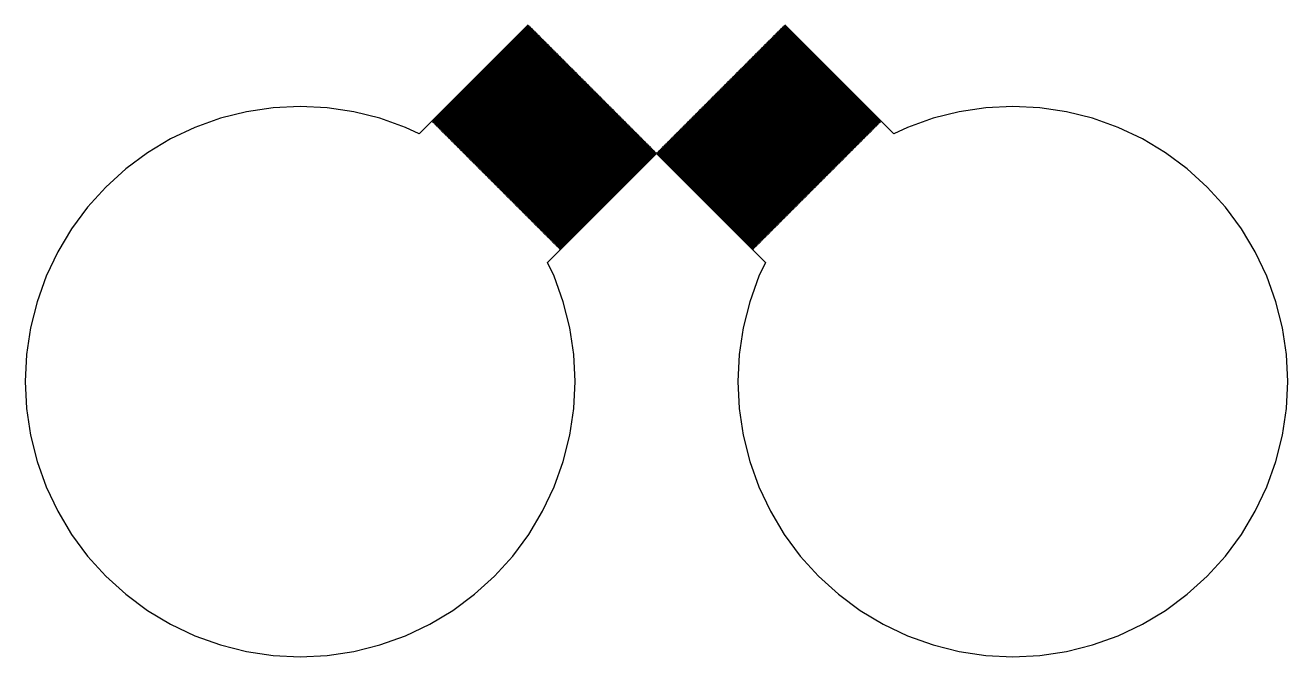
# Model space of a CAD drawing. Extents: x 1 to 107, y 1 to 71.
# Drawn here: x 1.03 to 16.97, y 19.03 to 27 of the extents above; entities that cross this region are included whole.
import ezdxf

# ---------------------------------------------------------------- set-up
doc = ezdxf.new("R2010")
doc.units = 0

msp = doc.modelspace()

# ---------------------------------------------------------------- linework, layer by layer
for p, q in [((7.38075, 27), (6.00635, 25.6256)), ((6.17371, 25.7788), (7.38782, 26.9929)), ((7.39488, 26.9859), (6.18077, 25.7717)), ((6.18785, 25.7647), (7.40196, 26.9788)), ((7.40903, 26.9717), (6.19492, 25.7576)), ((6.202, 25.7505), (7.41611, 26.9646)), ((7.42317, 26.9576), (6.20906, 25.7435)), ((6.21613, 25.7364), (7.43024, 26.9505)), ((7.43732, 26.9434), (6.22321, 25.7293)), ((6.23027, 25.7222), (7.44438, 26.9364)), ((7.45145, 26.9293), (6.23735, 25.7152)), ((7.38782, 26.9929), (7.39488, 26.9859)), ((7.40196, 26.9788), (7.40903, 26.9717)), ((7.41611, 26.9646), (7.42317, 26.9576)), ((7.43024, 26.9505), (7.43732, 26.9434)), ((7.44438, 26.9364), (7.45145, 26.9293)), ((10.5486, 26.9293), (10.5556, 26.9364)), ((11.7626, 25.7152), (10.5486, 26.9293)), ((10.5556, 26.9364), (11.7697, 25.7222)), ((10.5627, 26.9434), (10.5698, 26.9505)), ((11.7768, 25.7293), (10.5627, 26.9434)), ((10.5698, 26.9505), (11.7839, 25.7364)), ((10.5768, 26.9576), (10.5839, 26.9646)), ((11.7909, 25.7435), (10.5768, 26.9576)), ((10.5839, 26.9646), (11.798, 25.7505)), ((10.591, 26.9717), (10.598, 26.9788)), ((11.8051, 25.7576), (10.591, 26.9717)), ((10.598, 26.9788), (11.8121, 25.7647)), ((10.6051, 26.9859), (10.6122, 26.9929)), ((11.8192, 25.7717), (10.6051, 26.9859)), ((10.6122, 26.9929), (11.8263, 25.7788)), ((11.9937, 25.6256), (10.6192, 27)), ((6.24442, 25.7081), (7.45853, 26.9222)), ((7.46559, 26.9151), (6.2515, 25.701)), ((6.25856, 25.694), (7.47267, 26.9081)), ((7.47974, 26.901), (6.26564, 25.6869)), ((6.27271, 25.6798), (7.48682, 26.8939)), ((7.49388, 26.8869), (6.27979, 25.6727)), ((6.28685, 25.6657), (7.50096, 26.8798)), ((7.50803, 26.8727), (6.29391, 25.6586)), ((6.30099, 25.6515), (7.51511, 26.8656)), ((7.52217, 26.8586), (6.30806, 25.6445)), ((6.31512, 25.6374), (7.52924, 26.8515)), ((7.53632, 26.8444), (6.3222, 25.6303)), ((6.32927, 25.6232), (7.54338, 26.8374)), ((7.55045, 26.8303), (6.33633, 25.6162)), ((6.34341, 25.6091), (7.55753, 26.8232)), ((7.56459, 26.8161), (6.35048, 25.602)), ((6.35754, 25.595), (7.57166, 26.8091)), ((7.57874, 26.802), (6.36462, 25.5879)), ((6.37169, 25.5808), (7.5858, 26.7949)), ((7.59288, 26.7879), (6.37877, 25.5737)), ((6.38583, 25.5667), (7.59995, 26.7808)), ((7.60701, 26.7737), (6.39291, 25.5596)), ((7.45853, 26.9222), (7.46559, 26.9151)), ((7.47267, 26.9081), (7.47974, 26.901)), ((7.48682, 26.8939), (7.49388, 26.8869)), ((7.50096, 26.8798), (7.50803, 26.8727)), ((7.51511, 26.8656), (7.52217, 26.8586)), ((7.52924, 26.8515), (7.53632, 26.8444)), ((7.54338, 26.8374), (7.55045, 26.8303)), ((7.55753, 26.8232), (7.56459, 26.8161)), ((7.57166, 26.8091), (7.57874, 26.802)), ((7.5858, 26.7949), (7.59288, 26.7879)), ((7.59995, 26.7808), (7.60701, 26.7737)), ((10.393, 26.7737), (10.4001, 26.7808)), ((11.6071, 25.5596), (10.393, 26.7737)), ((10.4001, 26.7808), (11.6142, 25.5667)), ((10.4071, 26.7879), (10.4142, 26.7949)), ((11.6212, 25.5737), (10.4071, 26.7879)), ((10.4142, 26.7949), (11.6283, 25.5808)), ((10.4213, 26.802), (10.4283, 26.8091)), ((11.6354, 25.5879), (10.4213, 26.802)), ((10.4283, 26.8091), (11.6425, 25.595)), ((10.4354, 26.8161), (10.4425, 26.8232)), ((11.6495, 25.602), (10.4354, 26.8161)), ((10.4425, 26.8232), (11.6566, 25.6091)), ((10.4496, 26.8303), (10.4566, 26.8374)), ((11.6637, 25.6162), (10.4496, 26.8303)), ((10.4566, 26.8374), (11.6707, 25.6232)), ((10.4637, 26.8444), (10.4708, 26.8515)), ((11.6778, 25.6303), (10.4637, 26.8444)), ((10.4708, 26.8515), (11.6849, 25.6374)), ((10.4778, 26.8586), (10.4849, 26.8656)), ((11.6919, 25.6445), (10.4778, 26.8586)), ((10.4849, 26.8656), (11.699, 25.6515)), ((10.492, 26.8727), (10.499, 26.8798)), ((11.7061, 25.6586), (10.492, 26.8727)), ((10.499, 26.8798), (11.7132, 25.6657)), ((10.5061, 26.8869), (10.5132, 26.8939)), ((11.7202, 25.6727), (10.5061, 26.8869)), ((10.5132, 26.8939), (11.7273, 25.6798)), ((10.5203, 26.901), (10.5273, 26.9081)), ((11.7344, 25.6869), (10.5203, 26.901)), ((10.5273, 26.9081), (11.7414, 25.694)), ((10.5344, 26.9151), (10.5415, 26.9222)), ((11.7485, 25.701), (10.5344, 26.9151)), ((10.5415, 26.9222), (11.7556, 25.7081)), ((6.39998, 25.5525), (7.61409, 26.7666)), ((7.62115, 26.7596), (6.40706, 25.5455)), ((6.41412, 25.5384), (7.62823, 26.7525)), ((7.63531, 26.7454), (6.4212, 25.5313)), ((6.42827, 25.5243), (7.64238, 26.7384)), ((7.64944, 26.7313), (6.43533, 25.5172)), ((6.44241, 25.5101), (7.65652, 26.7242)), ((7.66359, 26.7171), (6.44948, 25.5031)), ((6.45656, 25.496), (7.67067, 26.7101)), ((7.67773, 26.703), (6.46362, 25.4889)), ((6.47069, 25.4818), (7.6848, 26.6959)), ((7.69188, 26.6889), (6.47777, 25.4747)), ((6.48483, 25.4677), (7.69894, 26.6818)), ((7.70601, 26.6747), (6.4919, 25.4606)), ((6.49898, 25.4535), (7.71309, 26.6676)), ((7.72015, 26.6606), (6.50604, 25.4465)), ((6.51311, 25.4394), (7.72722, 26.6535)), ((7.7343, 26.6464), (6.52019, 25.4323)), ((6.52725, 25.4253), (7.74136, 26.6394)), ((7.74844, 26.6323), (6.53433, 25.4182)), ((6.5414, 25.4111), (7.75551, 26.6252)), ((7.76259, 26.6182), (6.54848, 25.4041)), ((6.55556, 25.397), (7.76965, 26.6111)), ((7.61409, 26.7666), (7.62115, 26.7596)), ((7.62823, 26.7525), (7.63531, 26.7454)), ((7.64238, 26.7384), (7.64944, 26.7313)), ((7.65652, 26.7242), (7.66359, 26.7171)), ((7.67067, 26.7101), (7.67773, 26.703)), ((7.6848, 26.6959), (7.69188, 26.6889)), ((7.69894, 26.6818), (7.70601, 26.6747)), ((7.71309, 26.6676), (7.72015, 26.6606)), ((7.72722, 26.6535), (7.7343, 26.6464)), ((7.74136, 26.6394), (7.74844, 26.6323)), ((7.75551, 26.6252), (7.76259, 26.6182)), ((7.76965, 26.6111), (7.77673, 26.604)), ((10.2233, 26.604), (10.2303, 26.6111)), ((10.2303, 26.6111), (11.4444, 25.397)), ((10.2374, 26.6182), (10.2445, 26.6252)), ((11.4515, 25.4041), (10.2374, 26.6182)), ((10.2445, 26.6252), (11.4586, 25.4111)), ((10.2516, 26.6323), (10.2586, 26.6394)), ((11.4657, 25.4182), (10.2516, 26.6323)), ((10.2586, 26.6394), (11.4727, 25.4253)), ((10.2657, 26.6464), (10.2728, 26.6535)), ((11.4798, 25.4323), (10.2657, 26.6464)), ((10.2728, 26.6535), (11.4869, 25.4394)), ((10.2798, 26.6606), (10.2869, 26.6676)), ((11.494, 25.4465), (10.2798, 26.6606)), ((10.2869, 26.6676), (11.501, 25.4535)), ((10.294, 26.6747), (10.3011, 26.6818)), ((11.5081, 25.4606), (10.294, 26.6747)), ((10.3011, 26.6818), (11.5152, 25.4677)), ((10.3081, 26.6889), (10.3152, 26.6959)), ((11.5222, 25.4747), (10.3081, 26.6889)), ((10.3152, 26.6959), (11.5293, 25.4818)), ((10.3223, 26.703), (10.3293, 26.7101)), ((11.5364, 25.4889), (10.3223, 26.703)), ((10.3293, 26.7101), (11.5434, 25.496)), ((10.3364, 26.7171), (10.3435, 26.7242)), ((11.5505, 25.5031), (10.3364, 26.7171)), ((10.3435, 26.7242), (11.5576, 25.5101)), ((10.3506, 26.7313), (10.3576, 26.7384)), ((11.5647, 25.5172), (10.3506, 26.7313)), ((10.3576, 26.7384), (11.5717, 25.5243)), ((10.3647, 26.7454), (10.3718, 26.7525)), ((11.5788, 25.5313), (10.3647, 26.7454)), ((10.3718, 26.7525), (11.5859, 25.5384)), ((10.3788, 26.7596), (10.3859, 26.7666)), ((11.5929, 25.5455), (10.3788, 26.7596)), ((10.3859, 26.7666), (11.6, 25.5525)), ((7.77673, 26.604), (6.56262, 25.3899)), ((6.56969, 25.3828), (7.7838, 26.597)), ((7.79088, 26.5899), (6.57677, 25.3758)), ((6.58383, 25.3687), (7.79794, 26.5828)), ((7.80501, 26.5757), (6.5909, 25.3616)), ((6.59798, 25.3546), (7.81209, 26.5686)), ((7.81915, 26.5616), (6.60504, 25.3475)), ((6.61211, 25.3404), (7.82622, 26.5545)), ((7.8333, 26.5474), (6.61919, 25.3333)), ((6.62625, 25.3263), (7.84036, 26.5404)), ((7.84744, 26.5333), (6.63333, 25.3192)), ((6.6404, 25.3121), (7.85451, 26.5262)), ((7.86157, 26.5192), (6.64746, 25.3051)), ((6.65454, 25.298), (7.86865, 26.5121)), ((7.87572, 26.505), (6.66161, 25.2909)), ((6.66869, 25.2838), (7.88278, 26.498)), ((7.88986, 26.4909), (6.67575, 25.2768)), ((6.68283, 25.2697), (7.89693, 26.4838)), ((7.90401, 26.4767), (6.6899, 25.2626)), ((6.69698, 25.2556), (7.91107, 26.4697)), ((7.91815, 26.4626), (6.70404, 25.2485)), ((6.71111, 25.2414), (7.92522, 26.4555)), ((7.7838, 26.597), (7.79088, 26.5899)), ((7.79794, 26.5828), (7.80501, 26.5757)), ((7.81209, 26.5686), (7.81915, 26.5616)), ((7.82622, 26.5545), (7.8333, 26.5474)), ((7.84036, 26.5404), (7.84744, 26.5333)), ((7.85451, 26.5262), (7.86157, 26.5192)), ((7.86865, 26.5121), (7.87572, 26.505)), ((7.88278, 26.498), (7.88986, 26.4909)), ((7.89693, 26.4838), (7.90401, 26.4767)), ((7.91107, 26.4697), (7.91815, 26.4626)), ((7.92522, 26.4555), (7.9323, 26.4485)), ((10.0677, 26.4485), (10.0748, 26.4555)), ((10.0748, 26.4555), (11.2889, 25.2414)), ((10.0818, 26.4626), (10.0889, 26.4697)), ((11.296, 25.2485), (10.0818, 26.4626)), ((10.0889, 26.4697), (11.303, 25.2556)), ((10.096, 26.4767), (10.1031, 26.4838)), ((11.3101, 25.2626), (10.096, 26.4767)), ((10.1031, 26.4838), (11.3172, 25.2697)), ((10.1101, 26.4909), (10.1172, 26.498)), ((11.3242, 25.2768), (10.1101, 26.4909)), ((10.1172, 26.498), (11.3313, 25.2838)), ((10.1243, 26.505), (10.1313, 26.5121)), ((11.3384, 25.2909), (10.1243, 26.505)), ((10.1313, 26.5121), (11.3455, 25.298)), ((10.1384, 26.5192), (10.1455, 26.5262)), ((11.3525, 25.3051), (10.1384, 26.5192)), ((10.1455, 26.5262), (11.3596, 25.3121)), ((10.1526, 26.5333), (10.1596, 26.5404)), ((11.3667, 25.3192), (10.1526, 26.5333)), ((10.1596, 26.5404), (11.3737, 25.3263)), ((10.1667, 26.5474), (10.1738, 26.5545)), ((11.3808, 25.3333), (10.1667, 26.5474)), ((10.1738, 26.5545), (11.3879, 25.3404)), ((10.1808, 26.5616), (10.1879, 26.5686)), ((11.395, 25.3475), (10.1808, 26.5616)), ((10.1879, 26.5686), (11.402, 25.3546)), ((10.195, 26.5757), (10.2021, 26.5828)), ((11.4091, 25.3616), (10.195, 26.5757)), ((10.2021, 26.5828), (11.4162, 25.3687)), ((10.2091, 26.5899), (10.2162, 26.597)), ((11.4232, 25.3758), (10.2091, 26.5899)), ((10.2162, 26.597), (11.4303, 25.3828)), ((11.4374, 25.3899), (10.2233, 26.604)), ((7.9323, 26.4485), (6.71819, 25.2343)), ((6.72525, 25.2273), (7.93936, 26.4414)), ((7.94644, 26.4343), (6.73233, 25.2202)), ((6.7394, 25.2131), (7.95351, 26.4272)), ((7.96057, 26.4202), (6.74646, 25.2061)), ((6.75354, 25.199), (7.96765, 26.4131)), ((7.97472, 26.406), (6.7606, 25.1919)), ((6.76767, 25.1848), (7.98178, 26.399)), ((7.98886, 26.3919), (6.77475, 25.1778)), ((6.78181, 25.1707), (7.99593, 26.3848)), ((8.00299, 26.3777), (6.78888, 25.1636)), ((6.79596, 25.1566), (8.01007, 26.3707)), ((8.01714, 26.3636), (6.80302, 25.1495)), ((6.8101, 25.1424), (8.02422, 26.3565)), ((8.03128, 26.3495), (6.81717, 25.1353)), ((6.82425, 25.1283), (8.03835, 26.3424)), ((8.04543, 26.3353), (6.83131, 25.1212)), ((6.83839, 25.1141), (8.05251, 26.3282)), ((8.05957, 26.3212), (6.84546, 25.1071)), ((6.85254, 25.1), (8.06665, 26.3141)), ((8.07372, 26.307), (6.8596, 25.0929)), ((6.86667, 25.0859), (8.08078, 26.3)), ((8.08786, 26.2929), (6.87375, 25.0788)), ((7.93936, 26.4414), (7.94644, 26.4343)), ((7.95351, 26.4272), (7.96057, 26.4202)), ((7.96765, 26.4131), (7.97472, 26.406)), ((7.98178, 26.399), (7.98886, 26.3919)), ((7.99593, 26.3848), (8.00299, 26.3777)), ((8.01007, 26.3707), (8.01714, 26.3636)), ((8.02422, 26.3565), (8.03128, 26.3495)), ((8.03835, 26.3424), (8.04543, 26.3353)), ((8.05251, 26.3282), (8.05957, 26.3212)), ((8.06665, 26.3141), (8.07372, 26.307)), ((8.08078, 26.3), (8.08786, 26.2929)), ((9.91214, 26.2929), (9.91922, 26.3)), ((11.1263, 25.0788), (9.91214, 26.2929)), ((9.91922, 26.3), (11.1333, 25.0859)), ((9.92628, 26.307), (9.93335, 26.3141)), ((11.1404, 25.0929), (9.92628, 26.307)), ((9.93335, 26.3141), (11.1475, 25.1)), ((9.94043, 26.3212), (9.94749, 26.3282)), ((11.1545, 25.1071), (9.94043, 26.3212)), ((9.94749, 26.3282), (11.1616, 25.1141)), ((9.95457, 26.3353), (9.96165, 26.3424)), ((11.1687, 25.1212), (9.95457, 26.3353)), ((9.96165, 26.3424), (11.1758, 25.1283)), ((9.96872, 26.3495), (9.97578, 26.3565)), ((11.1828, 25.1353), (9.96872, 26.3495)), ((9.97578, 26.3565), (11.1899, 25.1424)), ((9.98286, 26.3636), (9.98993, 26.3707)), ((11.197, 25.1495), (9.98286, 26.3636)), ((9.98993, 26.3707), (11.204, 25.1566)), ((9.99701, 26.3777), (10.0041, 26.3848)), ((11.2111, 25.1636), (9.99701, 26.3777)), ((10.0041, 26.3848), (11.2182, 25.1707)), ((10.0111, 26.3919), (10.0182, 26.399)), ((11.2253, 25.1778), (10.0111, 26.3919)), ((10.0182, 26.399), (11.2323, 25.1848)), ((10.0253, 26.406), (10.0323, 26.4131)), ((11.2394, 25.1919), (10.0253, 26.406)), ((10.0323, 26.4131), (11.2465, 25.199)), ((10.0394, 26.4202), (10.0465, 26.4272)), ((11.2535, 25.2061), (10.0394, 26.4202)), ((10.0465, 26.4272), (11.2606, 25.2131)), ((10.0536, 26.4343), (10.0606, 26.4414)), ((11.2677, 25.2202), (10.0536, 26.4343)), ((10.0606, 26.4414), (11.2747, 25.2273)), ((11.2818, 25.2343), (10.0677, 26.4485)), ((6.88081, 25.0717), (8.09492, 26.2858)), ((8.10199, 26.2787), (6.88788, 25.0646)), ((6.89496, 25.0576), (8.10907, 26.2717)), ((8.11613, 26.2646), (6.90202, 25.0505)), ((6.9091, 25.0434), (8.12321, 26.2575)), ((8.13028, 26.2505), (6.91617, 25.0363)), ((6.92323, 25.0293), (8.13734, 26.2434)), ((8.14442, 26.2363), (6.93031, 25.0222)), ((6.93738, 25.0151), (8.15149, 26.2292)), ((8.15855, 26.2222), (6.94444, 25.0081)), ((6.95152, 25.001), (8.16563, 26.2151)), ((8.1727, 26.208), (6.95859, 24.9939)), ((6.96567, 24.9869), (8.17978, 26.201)), ((8.18684, 26.1939), (6.97273, 24.9798)), ((6.9798, 24.9727), (8.19391, 26.1868)), ((8.20099, 26.1798), (6.98688, 24.9657)), ((6.99394, 24.9586), (8.20805, 26.1727)), ((8.21512, 26.1656), (7.00101, 24.9515)), ((7.00809, 24.9444), (8.2222, 26.1585)), ((8.22926, 26.1515), (7.01515, 24.9374)), ((7.02222, 24.9303), (8.23633, 26.1444)), ((8.24341, 26.1373), (7.0293, 24.9232)), ((8.09492, 26.2858), (8.10199, 26.2787)), ((8.10907, 26.2717), (8.11613, 26.2646)), ((8.12321, 26.2575), (8.13028, 26.2505)), ((8.13734, 26.2434), (8.14442, 26.2363)), ((8.15149, 26.2292), (8.15855, 26.2222)), ((8.16563, 26.2151), (8.1727, 26.208)), ((8.17978, 26.201), (8.18684, 26.1939)), ((8.19391, 26.1868), (8.20099, 26.1798)), ((8.20805, 26.1727), (8.21512, 26.1656)), ((8.2222, 26.1585), (8.22926, 26.1515)), ((8.23633, 26.1444), (8.24341, 26.1373)), ((9.75659, 26.1373), (9.76367, 26.1444)), ((10.9707, 24.9232), (9.75659, 26.1373)), ((9.76367, 26.1444), (10.9778, 24.9303)), ((9.77074, 26.1515), (9.7778, 26.1585)), ((10.9848, 24.9374), (9.77074, 26.1515)), ((9.7778, 26.1585), (10.9919, 24.9444)), ((9.78488, 26.1656), (9.79195, 26.1727)), ((10.999, 24.9515), (9.78488, 26.1656)), ((9.79195, 26.1727), (11.0061, 24.9586)), ((9.79901, 26.1798), (9.80609, 26.1868)), ((11.0131, 24.9657), (9.79901, 26.1798)), ((9.80609, 26.1868), (11.0202, 24.9727)), ((9.81316, 26.1939), (9.82022, 26.201)), ((11.0273, 24.9798), (9.81316, 26.1939)), ((9.82022, 26.201), (11.0343, 24.9869)), ((9.8273, 26.208), (9.83437, 26.2151)), ((11.0414, 24.9939), (9.8273, 26.208)), ((9.83437, 26.2151), (11.0485, 25.001)), ((9.84145, 26.2222), (9.84851, 26.2292)), ((11.0556, 25.0081), (9.84145, 26.2222)), ((9.84851, 26.2292), (11.0626, 25.0151)), ((9.85558, 26.2363), (9.86266, 26.2434)), ((11.0697, 25.0222), (9.85558, 26.2363)), ((9.86266, 26.2434), (11.0768, 25.0293)), ((9.86972, 26.2505), (9.87679, 26.2575)), ((11.0838, 25.0363), (9.86972, 26.2505)), ((9.87679, 26.2575), (11.0909, 25.0434)), ((9.88387, 26.2646), (9.89093, 26.2717)), ((11.098, 25.0505), (9.88387, 26.2646)), ((9.89093, 26.2717), (11.105, 25.0576)), ((9.89801, 26.2787), (9.90508, 26.2858)), ((11.1121, 25.0646), (9.89801, 26.2787)), ((9.90508, 26.2858), (11.1192, 25.0717)), ((7.03636, 24.9162), (8.25047, 26.1303)), ((8.25754, 26.1232), (7.04343, 24.9091)), ((7.05051, 24.902), (8.26462, 26.1161)), ((8.27168, 26.1091), (7.05757, 24.8949)), ((7.06465, 24.8879), (8.27876, 26.102)), ((8.28583, 26.0949), (7.07172, 24.8808)), ((7.0788, 24.8737), (8.29291, 26.0878)), ((8.29997, 26.0808), (7.08588, 24.8667)), ((7.09294, 24.8596), (8.30705, 26.0737)), ((8.31412, 26.0666), (7.10001, 24.8525)), ((7.10709, 24.8454), (8.3212, 26.0596)), ((8.32826, 26.0525), (7.11415, 24.8384)), ((7.12122, 24.8313), (8.33533, 26.0454)), ((8.34241, 26.0383), (7.1283, 24.8242)), ((7.13536, 24.8172), (8.34947, 26.0313)), ((8.35654, 26.0242), (7.14243, 24.8101)), ((7.14951, 24.803), (8.36362, 26.0171)), ((8.37068, 26.0101), (7.15657, 24.7959)), ((7.16365, 24.7889), (8.37776, 26.003)), ((8.38483, 25.9959), (7.17072, 24.7818)), ((7.17778, 24.7747), (8.39189, 25.9888)), ((8.39897, 25.9818), (7.18486, 24.7677)), ((7.19193, 24.7606), (8.40604, 25.9747)), ((8.25047, 26.1303), (8.25754, 26.1232)), ((8.26462, 26.1161), (8.27168, 26.1091)), ((8.27876, 26.102), (8.28583, 26.0949)), ((8.29291, 26.0878), (8.29997, 26.0808)), ((8.30705, 26.0737), (8.31412, 26.0666)), ((8.3212, 26.0596), (8.32826, 26.0525)), ((8.33533, 26.0454), (8.34241, 26.0383)), ((8.34947, 26.0313), (8.35654, 26.0242)), ((8.36362, 26.0171), (8.37068, 26.0101)), ((8.37776, 26.003), (8.38483, 25.9959)), ((8.39189, 25.9888), (8.39897, 25.9818)), ((8.40604, 25.9747), (8.4131, 25.9676)), ((9.5869, 25.9676), (9.59396, 25.9747)), ((9.59396, 25.9747), (10.8081, 24.7606)), ((9.60103, 25.9818), (9.60811, 25.9888)), ((10.8151, 24.7677), (9.60103, 25.9818)), ((9.60811, 25.9888), (10.8222, 24.7747)), ((9.61517, 25.9959), (9.62224, 26.003)), ((10.8293, 24.7818), (9.61517, 25.9959)), ((9.62224, 26.003), (10.8363, 24.7889)), ((9.62932, 26.0101), (9.63638, 26.0171)), ((10.8434, 24.7959), (9.62932, 26.0101)), ((9.63638, 26.0171), (10.8505, 24.803)), ((9.64346, 26.0242), (9.65053, 26.0313)), ((10.8576, 24.8101), (9.64346, 26.0242)), ((9.65053, 26.0313), (10.8646, 24.8172)), ((9.65759, 26.0383), (9.66467, 26.0454)), ((10.8717, 24.8242), (9.65759, 26.0383)), ((9.66467, 26.0454), (10.8788, 24.8313)), ((9.67174, 26.0525), (9.6788, 26.0596)), ((10.8858, 24.8384), (9.67174, 26.0525)), ((9.6788, 26.0596), (10.8929, 24.8454)), ((9.68588, 26.0666), (9.69295, 26.0737)), ((10.9, 24.8525), (9.68588, 26.0666)), ((9.69295, 26.0737), (10.9071, 24.8596)), ((9.70003, 26.0808), (9.70709, 26.0878)), ((10.9141, 24.8667), (9.70003, 26.0808)), ((9.70709, 26.0878), (10.9212, 24.8737)), ((9.71417, 26.0949), (9.72124, 26.102)), ((10.9283, 24.8808), (9.71417, 26.0949)), ((9.72124, 26.102), (10.9353, 24.8879)), ((9.72832, 26.1091), (9.73538, 26.1161)), ((10.9424, 24.8949), (9.72832, 26.1091)), ((9.73538, 26.1161), (10.9495, 24.902)), ((9.74246, 26.1232), (9.74953, 26.1303)), ((10.9566, 24.9091), (9.74246, 26.1232)), ((9.74953, 26.1303), (10.9636, 24.9162)), ((3.49553, 25.8234), (3.17491, 25.7087)), ((3.82585, 25.9061), (3.49553, 25.8234)), ((4.1627, 25.9561), (3.82585, 25.9061)), ((4.50282, 25.9728), (4.1627, 25.9561)), ((4.84294, 25.9561), (4.50282, 25.9728)), ((5.17978, 25.9061), (4.84294, 25.9561)), ((5.5101, 25.8234), (5.17978, 25.9061)), ((5.83072, 25.7087), (5.5101, 25.8234)), ((8.4131, 25.9676), (7.19901, 24.7535)), ((7.20607, 24.7464), (8.42018, 25.9606)), ((8.42725, 25.9535), (7.21315, 24.7394)), ((7.22021, 24.7323), (8.43433, 25.9464)), ((8.44139, 25.9393), (7.22729, 24.7252)), ((7.23436, 24.7182), (8.44847, 25.9323)), ((8.45554, 25.9252), (7.24144, 24.7111)), ((7.2485, 24.704), (8.46262, 25.9181)), ((8.46968, 25.9111), (7.25557, 24.697)), ((7.26265, 24.6899), (8.47676, 25.904)), ((8.48383, 25.8969), (7.26971, 24.6828)), ((7.27678, 24.6757), (8.49089, 25.8898)), ((8.49797, 25.8828), (7.28386, 24.6687)), ((7.29092, 24.6616), (8.50504, 25.8757)), ((8.5121, 25.8686), (7.29799, 24.6545)), ((7.30507, 24.6474), (8.51918, 25.8616)), ((8.52625, 25.8545), (7.31213, 24.6404)), ((7.3192, 24.6333), (8.53331, 25.8474)), ((8.54039, 25.8403), (7.32628, 24.6262)), ((7.33334, 24.6192), (8.54745, 25.8333)), ((8.55453, 25.8262), (7.34042, 24.6121)), ((7.34749, 24.605), (8.5616, 25.8191)), ((8.42018, 25.9606), (8.42725, 25.9535)), ((8.43433, 25.9464), (8.44139, 25.9393)), ((8.44847, 25.9323), (8.45554, 25.9252)), ((8.46262, 25.9181), (8.46968, 25.9111)), ((8.47676, 25.904), (8.48383, 25.8969)), ((8.49089, 25.8898), (8.49797, 25.8828)), ((8.50504, 25.8757), (8.5121, 25.8686)), ((8.51918, 25.8616), (8.52625, 25.8545)), ((8.53331, 25.8474), (8.54039, 25.8403)), ((8.54745, 25.8333), (8.55453, 25.8262)), ((8.5616, 25.8191), (8.56866, 25.8121)), ((9.43134, 25.8121), (9.4384, 25.8191)), ((9.4384, 25.8191), (10.6525, 24.605)), ((9.44547, 25.8262), (9.45255, 25.8333)), ((10.6596, 24.6121), (9.44547, 25.8262)), ((9.45255, 25.8333), (10.6667, 24.6192)), ((9.45961, 25.8403), (9.46669, 25.8474)), ((10.6737, 24.6262), (9.45961, 25.8403)), ((9.46669, 25.8474), (10.6808, 24.6333)), ((9.47375, 25.8545), (9.48082, 25.8616)), ((10.6879, 24.6404), (9.47375, 25.8545)), ((9.48082, 25.8616), (10.6949, 24.6474)), ((9.4879, 25.8686), (9.49496, 25.8757)), ((10.702, 24.6545), (9.4879, 25.8686)), ((9.49496, 25.8757), (10.7091, 24.6616)), ((9.50203, 25.8828), (9.50911, 25.8898)), ((10.7161, 24.6687), (9.50203, 25.8828)), ((9.50911, 25.8898), (10.7232, 24.6757)), ((9.51617, 25.8969), (9.52324, 25.904)), ((10.7303, 24.6828), (9.51617, 25.8969)), ((9.52324, 25.904), (10.7374, 24.6899)), ((9.53032, 25.9111), (9.53738, 25.9181)), ((10.7444, 24.697), (9.53032, 25.9111)), ((9.53738, 25.9181), (10.7515, 24.704)), ((9.54446, 25.9252), (9.55153, 25.9323)), ((10.7586, 24.7111), (9.54446, 25.9252)), ((9.55153, 25.9323), (10.7656, 24.7182)), ((9.55861, 25.9393), (9.56567, 25.9464)), ((10.7727, 24.7252), (9.55861, 25.9393)), ((9.56567, 25.9464), (10.7798, 24.7323)), ((9.57275, 25.9535), (9.57982, 25.9606)), ((10.7868, 24.7394), (9.57275, 25.9535)), ((9.57982, 25.9606), (10.7939, 24.7464)), ((10.801, 24.7535), (9.5869, 25.9676)), ((12.4899, 25.8234), (12.1693, 25.7087)), ((12.8202, 25.9061), (12.4899, 25.8234)), ((13.1571, 25.9561), (12.8202, 25.9061)), ((13.4972, 25.9728), (13.1571, 25.9561)), ((13.8373, 25.9561), (13.4972, 25.9728)), ((14.1741, 25.9061), (13.8373, 25.9561)), ((14.5045, 25.8234), (14.1741, 25.9061)), ((14.8251, 25.7087), (14.5045, 25.8234)), ((3.17491, 25.7087), (2.86708, 25.563)), ((6.00635, 25.6256), (5.83072, 25.7087)), ((6.18077, 25.7717), (6.17371, 25.7788)), ((6.19492, 25.7576), (6.18785, 25.7647)), ((6.20906, 25.7435), (6.202, 25.7505)), ((6.22321, 25.7293), (6.21613, 25.7364)), ((6.23735, 25.7152), (6.23027, 25.7222)), ((6.2515, 25.701), (6.24442, 25.7081)), ((6.26564, 25.6869), (6.25856, 25.694)), ((6.27979, 25.6727), (6.27271, 25.6798)), ((6.29391, 25.6586), (6.28685, 25.6657)), ((8.56866, 25.8121), (7.35457, 24.598)), ((7.36163, 24.5909), (8.57574, 25.805)), ((8.58282, 25.7979), (7.36871, 24.5838)), ((7.37578, 24.5768), (8.58989, 25.7909)), ((8.59697, 25.7838), (7.38286, 24.5697)), ((7.38992, 24.5626), (8.60403, 25.7767)), ((8.6111, 25.7696), (7.39699, 24.5555)), ((7.40407, 24.5485), (8.61818, 25.7626)), ((8.62524, 25.7555), (7.41113, 24.5414)), ((7.41821, 24.5343), (8.63232, 25.7484)), ((8.63939, 25.7413), (7.42528, 24.5272)), ((7.43234, 24.5202), (8.64645, 25.7343)), ((8.65353, 25.7272), (7.43942, 24.5131)), ((7.44649, 24.506), (8.6606, 25.7201)), ((8.66766, 25.7131), (7.45355, 24.499)), ((7.46063, 24.4919), (8.67474, 25.706)), ((8.68181, 25.6989), (7.4677, 24.4848)), ((7.47476, 24.4778), (8.68887, 25.6919)), ((8.69595, 25.6848), (7.48184, 24.4707)), ((7.48891, 24.4636), (8.70302, 25.6777)), ((8.7101, 25.6707), (7.49599, 24.4565)), ((7.50307, 24.4495), (8.71716, 25.6636)), ((8.72424, 25.6565), (7.51013, 24.4424)), ((8.57574, 25.805), (8.58282, 25.7979)), ((8.58989, 25.7909), (8.59697, 25.7838)), ((8.60403, 25.7767), (8.6111, 25.7696)), ((8.61818, 25.7626), (8.62524, 25.7555)), ((8.63232, 25.7484), (8.63939, 25.7413)), ((8.64645, 25.7343), (8.65353, 25.7272)), ((8.6606, 25.7201), (8.66766, 25.7131)), ((8.67474, 25.706), (8.68181, 25.6989)), ((8.68887, 25.6919), (8.69595, 25.6848)), ((8.70302, 25.6777), (8.7101, 25.6707)), ((8.71716, 25.6636), (8.72424, 25.6565)), ((9.27576, 25.6565), (9.28284, 25.6636)), ((10.4899, 24.4424), (9.27576, 25.6565)), ((9.28284, 25.6636), (10.4969, 24.4495)), ((9.2899, 25.6707), (9.29698, 25.6777)), ((10.504, 24.4565), (9.2899, 25.6707)), ((9.29698, 25.6777), (10.5111, 24.4636)), ((9.30405, 25.6848), (9.31113, 25.6919)), ((10.5182, 24.4707), (9.30405, 25.6848)), ((9.31113, 25.6919), (10.5252, 24.4778)), ((9.31819, 25.6989), (9.32526, 25.706)), ((10.5323, 24.4848), (9.31819, 25.6989)), ((9.32526, 25.706), (10.5394, 24.4919)), ((9.33234, 25.7131), (9.3394, 25.7201)), ((10.5464, 24.499), (9.33234, 25.7131)), ((9.3394, 25.7201), (10.5535, 24.506)), ((9.34647, 25.7272), (9.35355, 25.7343)), ((10.5606, 24.5131), (9.34647, 25.7272)), ((9.35355, 25.7343), (10.5677, 24.5202)), ((9.36061, 25.7413), (9.36768, 25.7484)), ((10.5747, 24.5272), (9.36061, 25.7413)), ((9.36768, 25.7484), (10.5818, 24.5343)), ((9.37476, 25.7555), (9.38182, 25.7626)), ((10.5889, 24.5414), (9.37476, 25.7555)), ((9.38182, 25.7626), (10.5959, 24.5485)), ((9.3889, 25.7696), (9.39597, 25.7767)), ((10.603, 24.5555), (9.3889, 25.7696)), ((9.39597, 25.7767), (10.6101, 24.5626)), ((9.40303, 25.7838), (9.41011, 25.7909)), ((10.6171, 24.5697), (9.40303, 25.7838)), ((9.41011, 25.7909), (10.6242, 24.5768)), ((9.41718, 25.7979), (9.42426, 25.805)), ((10.6313, 24.5838), (9.41718, 25.7979)), ((9.42426, 25.805), (10.6384, 24.5909)), ((10.6454, 24.598), (9.43134, 25.8121)), ((11.7132, 25.6657), (11.7061, 25.6586)), ((11.7273, 25.6798), (11.7202, 25.6727)), ((11.7414, 25.694), (11.7344, 25.6869)), ((11.7556, 25.7081), (11.7485, 25.701)), ((11.7697, 25.7222), (11.7626, 25.7152)), ((11.7839, 25.7364), (11.7768, 25.7293)), ((11.798, 25.7505), (11.7909, 25.7435)), ((11.8121, 25.7647), (11.8051, 25.7576)), ((11.8263, 25.7788), (11.8192, 25.7717)), ((12.1693, 25.7087), (11.9937, 25.6256)), ((15.1329, 25.563), (14.8251, 25.7087)), ((2.86708, 25.563), (2.57498, 25.388)), ((6.30806, 25.6445), (6.30099, 25.6515)), ((6.3222, 25.6303), (6.31512, 25.6374)), ((6.33633, 25.6162), (6.32927, 25.6232)), ((6.35048, 25.602), (6.34341, 25.6091)), ((6.36462, 25.5879), (6.35754, 25.595)), ((6.37877, 25.5737), (6.37169, 25.5808)), ((6.39291, 25.5596), (6.38583, 25.5667)), ((6.40706, 25.5455), (6.39998, 25.5525)), ((6.4212, 25.5313), (6.41412, 25.5384)), ((6.43533, 25.5172), (6.42827, 25.5243)), ((6.44948, 25.5031), (6.44241, 25.5101)), ((6.46362, 25.4889), (6.45656, 25.496)), ((7.51721, 24.4353), (8.73131, 25.6494)), ((8.73839, 25.6424), (7.52428, 24.4283)), ((7.53134, 24.4212), (8.74545, 25.6353)), ((8.75253, 25.6282), (7.53842, 24.4141)), ((7.54549, 24.407), (8.7596, 25.6211)), ((8.76666, 25.6141), (7.55255, 24.4)), ((7.55963, 24.3929), (8.77374, 25.607)), ((8.78081, 25.5999), (7.5667, 24.3858)), ((7.57376, 24.3788), (8.78787, 25.5929)), ((8.79495, 25.5858), (7.58084, 24.3717)), ((7.58791, 24.3646), (8.80202, 25.5787)), ((8.8091, 25.5716), (7.59499, 24.3575)), ((7.60205, 24.3505), (8.81616, 25.5646)), ((8.82323, 25.5575), (7.60912, 24.3434)), ((7.6162, 24.3363), (8.83031, 25.5504)), ((8.83737, 25.5434), (7.62326, 24.3293)), ((7.63034, 24.3222), (8.84444, 25.5363)), ((8.85152, 25.5292), (7.63741, 24.3151)), ((7.64449, 24.308), (8.85858, 25.5222)), ((8.86566, 25.5151), (7.65155, 24.301)), ((7.65863, 24.2939), (8.87273, 25.508)), ((8.87981, 25.5009), (7.6657, 24.2868)), ((8.73131, 25.6494), (8.73839, 25.6424)), ((8.74545, 25.6353), (8.75253, 25.6282)), ((8.7596, 25.6211), (8.76666, 25.6141)), ((8.77374, 25.607), (8.78081, 25.5999)), ((8.78787, 25.5929), (8.79495, 25.5858)), ((8.80202, 25.5787), (8.8091, 25.5716)), ((8.81616, 25.5646), (8.82323, 25.5575)), ((8.83031, 25.5504), (8.83737, 25.5434)), ((8.84444, 25.5363), (8.85152, 25.5292)), ((8.85858, 25.5222), (8.86566, 25.5151)), ((8.87273, 25.508), (8.87981, 25.5009)), ((9.12019, 25.5009), (9.12727, 25.508)), ((10.3343, 24.2868), (9.12019, 25.5009)), ((9.12727, 25.508), (10.3414, 24.2939)), ((9.13434, 25.5151), (9.14142, 25.5222)), ((10.3484, 24.301), (9.13434, 25.5151)), ((9.14142, 25.5222), (10.3555, 24.308)), ((9.14848, 25.5292), (9.15556, 25.5363)), ((10.3626, 24.3151), (9.14848, 25.5292)), ((9.15556, 25.5363), (10.3697, 24.3222)), ((9.16263, 25.5434), (9.16969, 25.5504)), ((10.3767, 24.3293), (9.16263, 25.5434)), ((9.16969, 25.5504), (10.3838, 24.3363)), ((9.17677, 25.5575), (9.18384, 25.5646)), ((10.3909, 24.3434), (9.17677, 25.5575)), ((9.18384, 25.5646), (10.3979, 24.3505)), ((9.1909, 25.5716), (9.19798, 25.5787)), ((10.405, 24.3575), (9.1909, 25.5716)), ((9.19798, 25.5787), (10.4121, 24.3646)), ((9.20505, 25.5858), (9.21213, 25.5929)), ((10.4192, 24.3717), (9.20505, 25.5858)), ((9.21213, 25.5929), (10.4262, 24.3788)), ((9.21919, 25.5999), (9.22626, 25.607)), ((10.4333, 24.3858), (9.21919, 25.5999)), ((9.22626, 25.607), (10.4404, 24.3929)), ((9.23334, 25.6141), (9.2404, 25.6211)), ((10.4474, 24.4), (9.23334, 25.6141)), ((9.2404, 25.6211), (10.4545, 24.407)), ((9.24747, 25.6282), (9.25455, 25.6353)), ((10.4616, 24.4141), (9.24747, 25.6282)), ((9.25455, 25.6353), (10.4687, 24.4212)), ((9.26161, 25.6424), (9.26869, 25.6494)), ((10.4757, 24.4283), (9.26161, 25.6424)), ((9.26869, 25.6494), (10.4828, 24.4353)), ((11.5434, 25.496), (11.5364, 25.4889)), ((11.5576, 25.5101), (11.5505, 25.5031)), ((11.5717, 25.5243), (11.5647, 25.5172)), ((11.5859, 25.5384), (11.5788, 25.5313)), ((11.6, 25.5525), (11.5929, 25.5455)), ((11.6142, 25.5667), (11.6071, 25.5596)), ((11.6283, 25.5808), (11.6212, 25.5737)), ((11.6425, 25.595), (11.6354, 25.5879)), ((11.6566, 25.6091), (11.6495, 25.602)), ((11.6707, 25.6232), (11.6637, 25.6162)), ((11.6849, 25.6374), (11.6778, 25.6303)), ((11.699, 25.6515), (11.6919, 25.6445)), ((15.425, 25.388), (15.1329, 25.563)), ((2.57498, 25.388), (2.30148, 25.1851)), ((6.47777, 25.4747), (6.47069, 25.4818)), ((6.4919, 25.4606), (6.48483, 25.4677)), ((6.50604, 25.4465), (6.49898, 25.4535)), ((6.52019, 25.4323), (6.51311, 25.4394)), ((6.53433, 25.4182), (6.52725, 25.4253)), ((6.54848, 25.4041), (6.5414, 25.4111)), ((6.56262, 25.3899), (6.55556, 25.397)), ((6.57677, 25.3758), (6.56969, 25.3828)), ((6.5909, 25.3616), (6.58383, 25.3687)), ((6.60504, 25.3475), (6.59798, 25.3546)), ((6.61919, 25.3333), (6.61211, 25.3404)), ((7.62561, 24.0063), (9, 25.3807)), ((7.67276, 24.2798), (8.88687, 25.4939)), ((8.89395, 25.4868), (7.67984, 24.2727)), ((7.6869, 24.2656), (8.90102, 25.4797)), ((8.9081, 25.4727), (7.69398, 24.2585)), ((7.70105, 24.2515), (8.91516, 25.4656)), ((8.92223, 25.4585), (7.70811, 24.2444)), ((7.71519, 24.2373), (8.92931, 25.4514)), ((8.93637, 25.4444), (7.72226, 24.2303)), ((7.72932, 24.2232), (8.94344, 25.4373)), ((8.95052, 25.4302), (7.7364, 24.2161)), ((7.74347, 24.209), (8.95758, 25.4232)), ((8.96465, 25.4161), (7.75053, 24.202)), ((7.75761, 24.1949), (8.97173, 25.409)), ((8.97879, 25.4019), (7.76468, 24.1878)), ((7.77176, 24.1808), (8.98587, 25.3949)), ((8.99294, 25.3878), (7.77882, 24.1737)), ((8.88687, 25.4939), (8.89395, 25.4868)), ((8.90102, 25.4797), (8.9081, 25.4727)), ((8.91516, 25.4656), (8.92223, 25.4585)), ((8.92931, 25.4514), (8.93637, 25.4444)), ((8.94344, 25.4373), (8.95052, 25.4302)), ((8.95758, 25.4232), (8.96465, 25.4161)), ((8.97173, 25.409), (8.97879, 25.4019)), ((8.98587, 25.3949), (8.99294, 25.3878)), ((9, 25.3807), (10.3744, 24.0063)), ((9.00706, 25.3878), (9.01413, 25.3949)), ((10.2212, 24.1737), (9.00706, 25.3878)), ((9.01413, 25.3949), (10.2282, 24.1808)), ((9.02121, 25.4019), (9.02827, 25.409)), ((10.2353, 24.1878), (9.02121, 25.4019)), ((9.02827, 25.409), (10.2424, 24.1949)), ((9.03535, 25.4161), (9.04242, 25.4232)), ((10.2495, 24.202), (9.03535, 25.4161)), ((9.04242, 25.4232), (10.2565, 24.209)), ((9.04948, 25.4302), (9.05656, 25.4373)), ((10.2636, 24.2161), (9.04948, 25.4302)), ((9.05656, 25.4373), (10.2707, 24.2232)), ((9.06363, 25.4444), (9.07069, 25.4514)), ((10.2777, 24.2303), (9.06363, 25.4444)), ((9.07069, 25.4514), (10.2848, 24.2373)), ((9.07777, 25.4585), (9.08484, 25.4656)), ((10.2919, 24.2444), (9.07777, 25.4585)), ((9.08484, 25.4656), (10.299, 24.2515)), ((9.0919, 25.4727), (9.09898, 25.4797)), ((10.306, 24.2585), (9.0919, 25.4727)), ((9.09898, 25.4797), (10.3131, 24.2656)), ((9.10605, 25.4868), (9.11313, 25.4939)), ((10.3202, 24.2727), (9.10605, 25.4868)), ((9.11313, 25.4939), (10.3272, 24.2798)), ((11.3879, 25.3404), (11.3808, 25.3333)), ((11.402, 25.3546), (11.395, 25.3475)), ((11.4162, 25.3687), (11.4091, 25.3616)), ((11.4303, 25.3828), (11.4232, 25.3758)), ((11.4444, 25.397), (11.4374, 25.3899)), ((11.4586, 25.4111), (11.4515, 25.4041)), ((11.4727, 25.4253), (11.4657, 25.4182)), ((11.4869, 25.4394), (11.4798, 25.4323)), ((11.501, 25.4535), (11.494, 25.4465)), ((11.5152, 25.4677), (11.5081, 25.4606)), ((11.5293, 25.4818), (11.5222, 25.4747)), ((15.6985, 25.1851), (15.425, 25.388)), ((2.30148, 25.1851), (2.04916, 24.9565)), ((6.63333, 25.3192), (6.62625, 25.3263)), ((6.64746, 25.3051), (6.6404, 25.3121)), ((6.66161, 25.2909), (6.65454, 25.298)), ((6.67575, 25.2768), (6.66869, 25.2838)), ((6.6899, 25.2626), (6.68283, 25.2697)), ((6.70404, 25.2485), (6.69698, 25.2556)), ((6.71819, 25.2343), (6.71111, 25.2414)), ((6.73233, 25.2202), (6.72525, 25.2273)), ((6.74646, 25.2061), (6.7394, 25.2131)), ((6.7606, 25.1919), (6.75354, 25.199)), ((6.77475, 25.1778), (6.76767, 25.1848)), ((11.2323, 25.1848), (11.2253, 25.1778)), ((11.2465, 25.199), (11.2394, 25.1919)), ((11.2606, 25.2131), (11.2535, 25.2061)), ((11.2747, 25.2273), (11.2677, 25.2202)), ((11.2889, 25.2414), (11.2818, 25.2343)), ((11.303, 25.2556), (11.296, 25.2485)), ((11.3172, 25.2697), (11.3101, 25.2626)), ((11.3313, 25.2838), (11.3242, 25.2768)), ((11.3455, 25.298), (11.3384, 25.2909)), ((11.3596, 25.3121), (11.3525, 25.3051)), ((11.3737, 25.3263), (11.3667, 25.3192)), ((15.9508, 24.9565), (15.6985, 25.1851)), ((6.78888, 25.1636), (6.78181, 25.1707)), ((6.80302, 25.1495), (6.79596, 25.1566)), ((6.81717, 25.1353), (6.8101, 25.1424)), ((6.83131, 25.1212), (6.82425, 25.1283)), ((6.84546, 25.1071), (6.83839, 25.1141)), ((6.8596, 25.0929), (6.85254, 25.1)), ((6.87375, 25.0788), (6.86667, 25.0859)), ((6.88788, 25.0646), (6.88081, 25.0717)), ((6.90202, 25.0505), (6.89496, 25.0576)), ((6.91617, 25.0363), (6.9091, 25.0434)), ((6.93031, 25.0222), (6.92323, 25.0293)), ((11.0768, 25.0293), (11.0697, 25.0222)), ((11.0909, 25.0434), (11.0838, 25.0363)), ((11.105, 25.0576), (11.098, 25.0505)), ((11.1192, 25.0717), (11.1121, 25.0646)), ((11.1333, 25.0859), (11.1263, 25.0788)), ((11.1475, 25.1), (11.1404, 25.0929)), ((11.1616, 25.1141), (11.1545, 25.1071)), ((11.1758, 25.1283), (11.1687, 25.1212)), ((11.1899, 25.1424), (11.1828, 25.1353)), ((11.204, 25.1566), (11.197, 25.1495)), ((11.2182, 25.1707), (11.2111, 25.1636)), ((2.04916, 24.9565), (1.82047, 24.7041)), ((6.94444, 25.0081), (6.93738, 25.0151)), ((6.95859, 24.9939), (6.95152, 25.001)), ((6.97273, 24.9798), (6.96567, 24.9869)), ((6.98688, 24.9657), (6.9798, 24.9727)), ((7.00101, 24.9515), (6.99394, 24.9586)), ((7.01515, 24.9374), (7.00809, 24.9444)), ((7.0293, 24.9232), (7.02222, 24.9303)), ((7.04343, 24.9091), (7.03636, 24.9162)), ((7.05757, 24.8949), (7.05051, 24.902)), ((7.07172, 24.8808), (7.06465, 24.8879)), ((7.08588, 24.8667), (7.0788, 24.8737)), ((7.10001, 24.8525), (7.09294, 24.8596)), ((10.9071, 24.8596), (10.9, 24.8525)), ((10.9212, 24.8737), (10.9141, 24.8667)), ((10.9353, 24.8879), (10.9283, 24.8808)), ((10.9495, 24.902), (10.9424, 24.8949)), ((10.9636, 24.9162), (10.9566, 24.9091)), ((10.9778, 24.9303), (10.9707, 24.9232)), ((10.9919, 24.9444), (10.9848, 24.9374)), ((11.0061, 24.9586), (10.999, 24.9515)), ((11.0202, 24.9727), (11.0131, 24.9657)), ((11.0343, 24.9869), (11.0273, 24.9798)), ((11.0485, 25.001), (11.0414, 24.9939)), ((11.0626, 25.0151), (11.0556, 25.0081)), ((16.1795, 24.7041), (15.9508, 24.9565)), ((1.82047, 24.7041), (1.61761, 24.4306)), ((7.11415, 24.8384), (7.10709, 24.8454)), ((7.1283, 24.8242), (7.12122, 24.8313)), ((7.14243, 24.8101), (7.13536, 24.8172)), ((7.15657, 24.7959), (7.14951, 24.803)), ((7.17072, 24.7818), (7.16365, 24.7889)), ((7.18486, 24.7677), (7.17778, 24.7747)), ((7.19901, 24.7535), (7.19193, 24.7606)), ((7.21315, 24.7394), (7.20607, 24.7464)), ((7.22729, 24.7252), (7.22021, 24.7323)), ((7.24144, 24.7111), (7.23436, 24.7182)), ((7.25557, 24.697), (7.2485, 24.704)), ((10.7515, 24.704), (10.7444, 24.697)), ((10.7656, 24.7182), (10.7586, 24.7111)), ((10.7798, 24.7323), (10.7727, 24.7252)), ((10.7939, 24.7464), (10.7868, 24.7394)), ((10.8081, 24.7606), (10.801, 24.7535)), ((10.8222, 24.7747), (10.8151, 24.7677)), ((10.8363, 24.7889), (10.8293, 24.7818)), ((10.8505, 24.803), (10.8434, 24.7959)), ((10.8646, 24.8172), (10.8576, 24.8101)), ((10.8788, 24.8313), (10.8717, 24.8242)), ((10.8929, 24.8454), (10.8858, 24.8384)), ((16.3824, 24.4306), (16.1795, 24.7041)), ((7.26971, 24.6828), (7.26265, 24.6899)), ((7.28386, 24.6687), (7.27678, 24.6757)), ((7.29799, 24.6545), (7.29092, 24.6616)), ((7.31213, 24.6404), (7.30507, 24.6474)), ((7.32628, 24.6262), (7.3192, 24.6333)), ((7.34042, 24.6121), (7.33334, 24.6192)), ((7.35457, 24.598), (7.34749, 24.605)), ((7.36871, 24.5838), (7.36163, 24.5909)), ((7.38286, 24.5697), (7.37578, 24.5768)), ((7.39699, 24.5555), (7.38992, 24.5626)), ((7.41113, 24.5414), (7.40407, 24.5485)), ((10.5959, 24.5485), (10.5889, 24.5414)), ((10.6101, 24.5626), (10.603, 24.5555)), ((10.6242, 24.5768), (10.6171, 24.5697)), ((10.6384, 24.5909), (10.6313, 24.5838)), ((10.6525, 24.605), (10.6454, 24.598)), ((10.6667, 24.6192), (10.6596, 24.6121)), ((10.6808, 24.6333), (10.6737, 24.6262)), ((10.6949, 24.6474), (10.6879, 24.6404)), ((10.7091, 24.6616), (10.702, 24.6545)), ((10.7232, 24.6757), (10.7161, 24.6687)), ((10.7374, 24.6899), (10.7303, 24.6828)), ((1.61761, 24.4306), (1.44255, 24.1385)), ((7.42528, 24.5272), (7.41821, 24.5343)), ((7.43942, 24.5131), (7.43234, 24.5202)), ((7.45355, 24.499), (7.44649, 24.506)), ((7.4677, 24.4848), (7.46063, 24.4919)), ((7.48184, 24.4707), (7.47476, 24.4778)), ((7.49599, 24.4565), (7.48891, 24.4636)), ((7.51013, 24.4424), (7.50307, 24.4495)), ((7.52428, 24.4283), (7.51721, 24.4353)), ((7.53842, 24.4141), (7.53134, 24.4212)), ((7.55255, 24.4), (7.54549, 24.407)), ((7.5667, 24.3858), (7.55963, 24.3929)), ((10.4404, 24.3929), (10.4333, 24.3858)), ((10.4545, 24.407), (10.4474, 24.4)), ((10.4687, 24.4212), (10.4616, 24.4141)), ((10.4828, 24.4353), (10.4757, 24.4283)), ((10.4969, 24.4495), (10.4899, 24.4424)), ((10.5111, 24.4636), (10.504, 24.4565)), ((10.5252, 24.4778), (10.5182, 24.4707)), ((10.5394, 24.4919), (10.5323, 24.4848)), ((10.5535, 24.506), (10.5464, 24.499)), ((10.5677, 24.5202), (10.5606, 24.5131)), ((10.5818, 24.5343), (10.5747, 24.5272)), ((16.5574, 24.1385), (16.3824, 24.4306)), ((7.58084, 24.3717), (7.57376, 24.3788)), ((7.59499, 24.3575), (7.58791, 24.3646)), ((7.60912, 24.3434), (7.60205, 24.3505)), ((7.62326, 24.3293), (7.6162, 24.3363)), ((7.63741, 24.3151), (7.63034, 24.3222)), ((7.65155, 24.301), (7.64449, 24.308)), ((7.6657, 24.2868), (7.65863, 24.2939)), ((7.67984, 24.2727), (7.67276, 24.2798)), ((7.69398, 24.2585), (7.6869, 24.2656)), ((7.70811, 24.2444), (7.70105, 24.2515)), ((7.72226, 24.2303), (7.71519, 24.2373)), ((7.7364, 24.2161), (7.72932, 24.2232)), ((10.2707, 24.2232), (10.2636, 24.2161)), ((10.2848, 24.2373), (10.2777, 24.2303)), ((10.299, 24.2515), (10.2919, 24.2444)), ((10.3131, 24.2656), (10.306, 24.2585)), ((10.3272, 24.2798), (10.3202, 24.2727)), ((10.3414, 24.2939), (10.3343, 24.2868)), ((10.3555, 24.308), (10.3484, 24.301)), ((10.3697, 24.3222), (10.3626, 24.3151)), ((10.3838, 24.3363), (10.3767, 24.3293)), ((10.3979, 24.3505), (10.3909, 24.3434)), ((10.4121, 24.3646), (10.405, 24.3575)), ((10.4262, 24.3788), (10.4192, 24.3717)), ((1.44255, 24.1385), (1.29697, 23.8307)), ((7.75053, 24.202), (7.74347, 24.209)), ((7.76468, 24.1878), (7.75761, 24.1949)), ((7.77882, 24.1737), (7.77176, 24.1808)), ((10.2282, 24.1808), (10.2212, 24.1737)), ((10.2424, 24.1949), (10.2353, 24.1878)), ((10.2565, 24.209), (10.2495, 24.202)), ((16.703, 23.8307), (16.5574, 24.1385)), ((7.70868, 23.8307), (7.62561, 24.0063)), ((10.3744, 24.0063), (10.2913, 23.8307)), ((1.29697, 23.8307), (1.18224, 23.5101)), ((7.82339, 23.5101), (7.70868, 23.8307)), ((10.2913, 23.8307), (10.1766, 23.5101)), ((16.8178, 23.5101), (16.703, 23.8307)), ((1.18224, 23.5101), (1.09949, 23.1797)), ((7.90614, 23.1798), (7.82339, 23.5101)), ((10.1766, 23.5101), (10.0939, 23.1798)), ((16.9005, 23.1797), (16.8178, 23.5101)), ((1.09949, 23.1797), (1.04953, 22.8429)), ((7.9561, 22.8429), (7.90614, 23.1798)), ((10.0939, 23.1798), (10.0439, 22.8429)), ((16.9505, 22.8429), (16.9005, 23.1797)), ((1.04953, 22.8429), (1.03281, 22.5028)), ((7.97282, 22.5028), (7.9561, 22.8429)), ((10.0439, 22.8429), (10.0272, 22.5028)), ((16.9672, 22.5028), (16.9505, 22.8429)), ((1.03281, 22.5028), (1.04953, 22.1627)), ((7.9561, 22.1627), (7.97282, 22.5028)), ((10.0272, 22.5028), (10.0439, 22.1627)), ((16.9505, 22.1627), (16.9672, 22.5028)), ((1.04953, 22.1627), (1.09949, 21.8258)), ((7.90614, 21.8258), (7.9561, 22.1627)), ((10.0439, 22.1627), (10.0939, 21.8258)), ((16.9005, 21.8258), (16.9505, 22.1627)), ((1.09949, 21.8258), (1.18224, 21.4955)), ((7.82339, 21.4955), (7.90614, 21.8258)), ((10.0939, 21.8258), (10.1766, 21.4955)), ((16.8178, 21.4955), (16.9005, 21.8258)), ((1.18224, 21.4955), (1.29695, 21.1749)), ((7.70868, 21.1749), (7.82339, 21.4955)), ((10.1766, 21.4955), (10.2913, 21.1749)), ((16.703, 21.1749), (16.8178, 21.4955)), ((1.29695, 21.1749), (1.44255, 20.8671)), ((7.56306, 20.8671), (7.70868, 21.1749)), ((10.2913, 21.1749), (10.4369, 20.8671)), ((16.5574, 20.8671), (16.703, 21.1749)), ((1.44255, 20.8671), (1.61761, 20.575)), ((7.38802, 20.575), (7.56306, 20.8671)), ((10.4369, 20.8671), (10.612, 20.575)), ((16.3824, 20.575), (16.5574, 20.8671)), ((1.61761, 20.575), (1.82047, 20.3015)), ((7.18515, 20.3015), (7.38802, 20.575)), ((10.612, 20.575), (10.8148, 20.3015)), ((16.1795, 20.3015), (16.3824, 20.575)), ((1.82047, 20.3015), (2.04916, 20.0491)), ((6.95647, 20.0491), (7.18515, 20.3015)), ((10.8148, 20.3015), (11.0435, 20.0491)), ((15.9508, 20.0491), (16.1795, 20.3015)), ((2.04916, 20.0491), (2.30147, 19.8204)), ((6.70415, 19.8204), (6.95647, 20.0491)), ((11.0435, 20.0491), (11.2959, 19.8204)), ((15.6985, 19.8204), (15.9508, 20.0491)), ((2.30147, 19.8204), (2.57498, 19.6176)), ((6.43063, 19.6176), (6.70415, 19.8204)), ((11.2959, 19.8204), (11.5694, 19.6176)), ((15.425, 19.6176), (15.6985, 19.8204)), ((2.57498, 19.6176), (2.86707, 19.4425)), ((6.13855, 19.4425), (6.43063, 19.6176)), ((11.5694, 19.6176), (11.8615, 19.4425)), ((15.1329, 19.4425), (15.425, 19.6176)), ((2.86707, 19.4425), (3.1749, 19.2969)), ((5.83072, 19.297), (6.13855, 19.4425)), ((11.8615, 19.4425), (12.1693, 19.297)), ((14.8251, 19.2969), (15.1329, 19.4425)), ((3.1749, 19.2969), (3.49553, 19.1822)), ((5.51009, 19.1822), (5.83072, 19.297)), ((12.1693, 19.297), (12.4899, 19.1822)), ((14.5045, 19.1822), (14.8251, 19.2969)), ((3.49553, 19.1822), (3.82585, 19.0995)), ((5.17976, 19.0995), (5.51009, 19.1822)), ((12.4899, 19.1822), (12.8202, 19.0995)), ((14.1741, 19.0995), (14.5045, 19.1822)), ((3.82585, 19.0995), (4.16269, 19.0495)), ((4.16269, 19.0495), (4.50281, 19.0328)), ((4.50281, 19.0328), (4.84293, 19.0495)), ((4.84293, 19.0495), (5.17976, 19.0995)), ((12.8202, 19.0995), (13.1571, 19.0495)), ((13.1571, 19.0495), (13.4972, 19.0328)), ((13.4972, 19.0328), (13.8373, 19.0495)), ((13.8373, 19.0495), (14.1741, 19.0995))]:
    msp.add_line(p, q)

doc.saveas('drawing.dxf')
